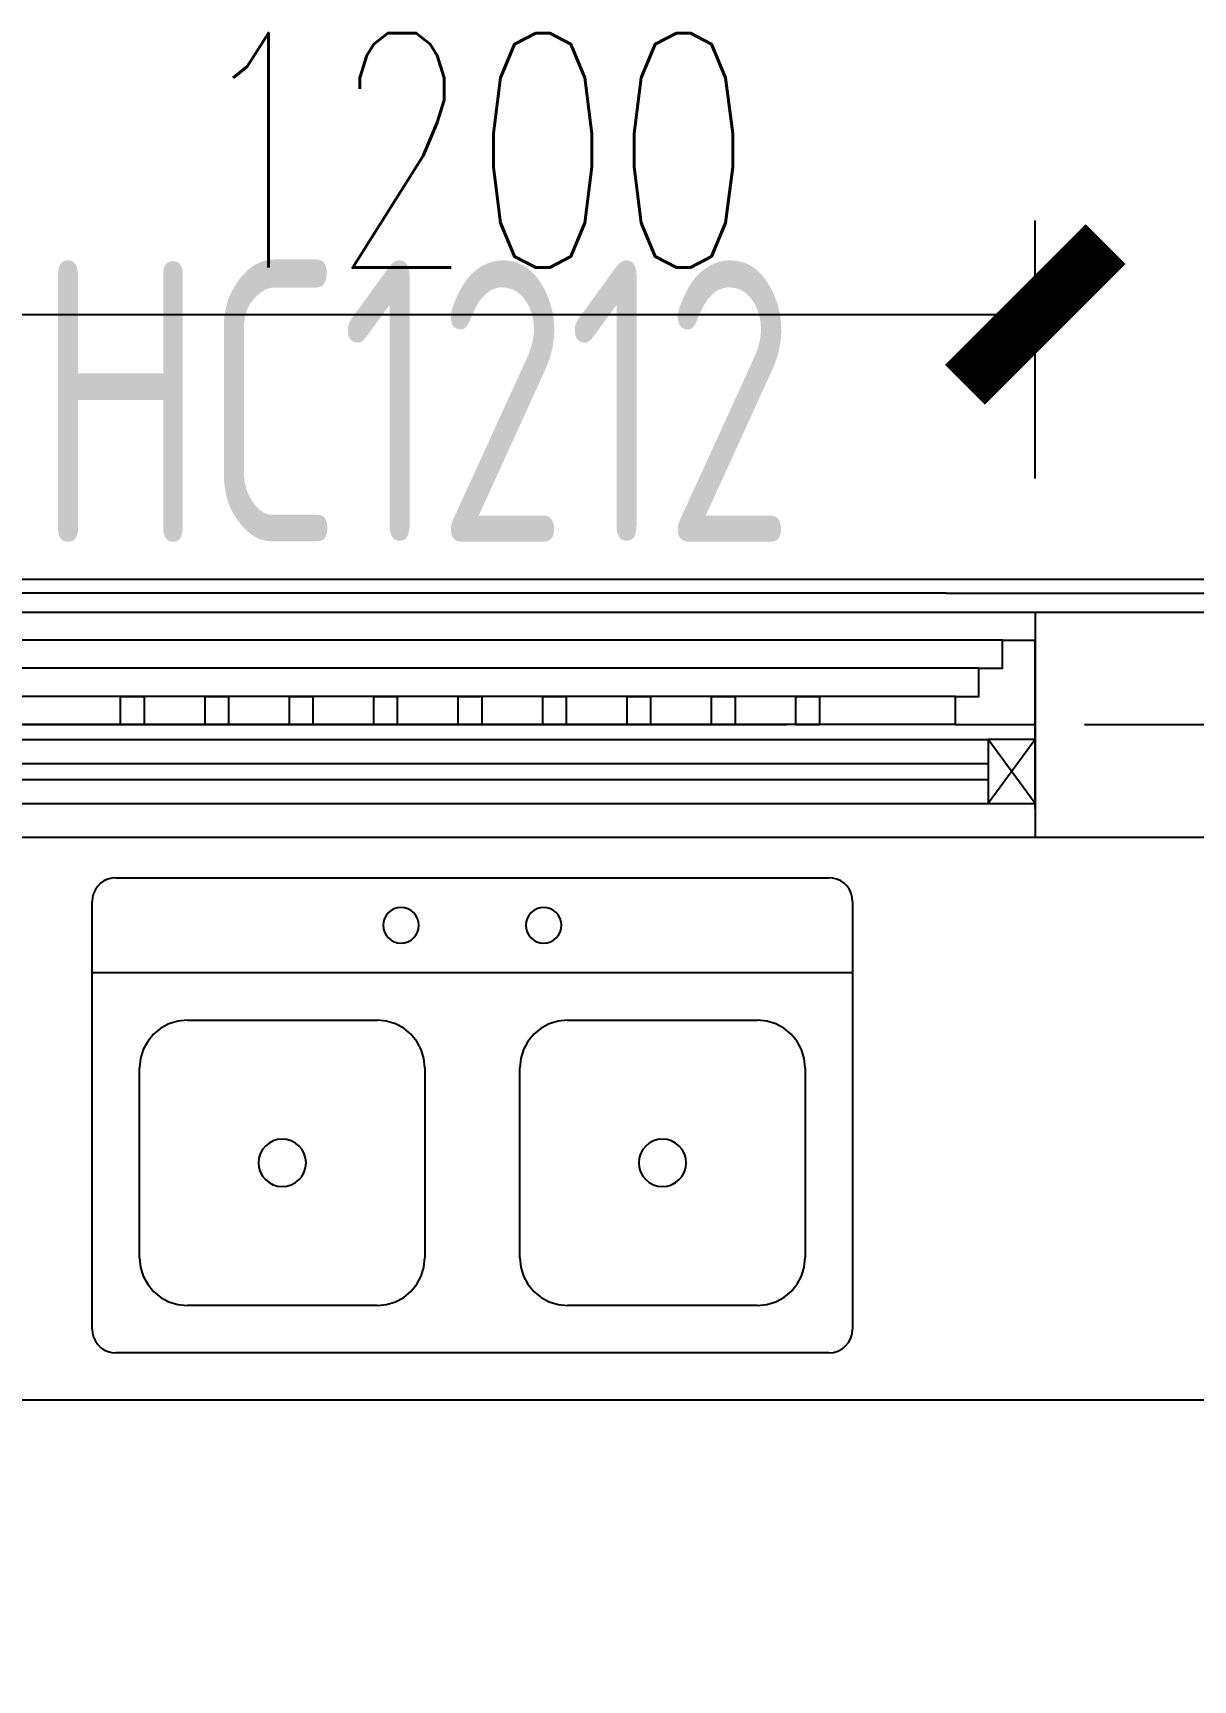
# Model space of a CAD drawing. Extents: x 296441 to 853063, y 459050 to 1117990.
# Drawn here: x 644830 to 646067, y 739094 to 740850 of the extents above; entities that cross this region are included whole.
import ezdxf

# ---------------------------------------------------------------- set-up
doc = ezdxf.new("R2010")
doc.units = 0
doc.header["$LTSCALE"] = 1000
doc.linetypes.add('14-GRID$0$CENTER2', pattern=[28.575, 19.05, -3.175, 3.175, -3.175])
for name, color, linetype in [('14-GRID$0$G-GRID', 9, '14-GRID$0$CENTER2'), ('DIM_ELEV', 3, 'Continuous'), ('DZ-PLAN-MAIN-FL01$0$A-WIND-IDEN', 33, 'Continuous'), ('E1-FL01$0$A-OVLK', 140, 'Continuous'), ('E1-FL01$0$A-WALL-FNSH', 6, 'Continuous'), ('E2-E3-FL01$0$E1-FL01$0$A-FIXT', 162, 'Continuous'), ('E2-E3-FL01$0$E1-FL01$0$A-WALL', 1, 'Continuous'), ('E2-E3-FL01$0$E1-FL01$0$G-XREF', 2, 'Continuous'), ('E2-E3-FL01$0$huachuangN$0$A-ELEV-THIN', 144, 'Continuous'), ('E2-E3-FL01$0$huachuangN$0$A-OVLK', 140, 'Continuous'), ('E2-E3-FL01$0$huachuangN$0$A-SECT-STONE', 42, 'Continuous'), ('E2-E3-FL01$0$huachuangN$0$A-SECT-WIND', 155, 'Continuous'), ('E2-E3-FL01$0$huachuangN$0$A-WALL', 1, 'Continuous'), ('E2-E3-FL01$0$huachuangN$0$A-WIND', 4, 'Continuous'), ('E4-FL01$0$A-OVLK', 140, 'Continuous'), ('E4-FL01$0$A-WALL-FNSH', 6, 'Continuous'), ('WALL', 242, 'Continuous'), ('ZT0_默认图层-----PM、LM、DY、JD', 7, 'Continuous'), ('ZT1_Dim---标注---PM、LM、DY、JD', 252, 'Continuous')]:
    doc.layers.add(name, color=color, linetype=linetype)
doc.styles.get("Standard").update_dxf_attribs({"font": 'gbenor.shx', "bigfont": 'gbcbig.shx'})
doc.styles.add('ZT-DIMSTYLE', font='ROMANS.shx', dxfattribs={"width": 0.7, "bigfont": 'CHINESE.shx'})
doc.dimstyles.new('ZT-DIM100', dxfattribs={"dimscale": 100, "dimtxt": 2.5, "dimasz": 1.5, "dimexe": 1, "dimexo": 1, "dimgap": 0.5, "dimtad": 1, "dimdec": 0, "dimdsep": 46, "dimtxsty": 'ZT-DIMSTYLE', "dimblk": 'ARCHTICK', "dimcen": 2.5, "dimclrd": 175, "dimclre": 175, "dimclrt": 7, "dimazin": 2, "dimtfac": 1, "dimtix": 1, "dimtmove": 2, "dimatfit": 3, "dimfxl": 0, "dimarcsym": 0})

# ---------------------------------------------------------------- blocks, each defined once
blk = doc.blocks.new('tt13')
at = {"layer": 'DZ-PLAN-MAIN-FL01$0$A-WIND-IDEN', "color": 2, "width": 0.8}
blk.add_text('HC1212', height=300, dxfattribs=at).set_placement((864819, 256583.1))
blk = doc.blocks.new('E2-E3-FL01$0$E1-FL01$0$B-PLAN-FL01$0$LU')
for p, q in [((-481.3, 405.3), (-25.3, 405.3)), ((-101.3, -405.3), (-101.3, 405.3)), ((-506.7, -380), (-506.7, 380)), ((0, 380), (0, -380)), ((-405.3, 354.7), (-202.7, 354.7)), ((-456, 101.3), (-456, 304)), ((-152, 304), (-152, 101.3)), ((-202.7, 50.7), (-405.3, 50.7)), ((-405.3, -50.7), (-202.7, -50.7)), ((-456, -304), (-456, -101.3)), ((-152, -101.3), (-152, -304)), ((-202.7, -354.7), (-405.3, -354.7)), ((-25.3, -405.3), (-481.3, -405.3))]:
    blk.add_line(p, q)
for points in [[(-481.3, 405.3), (-485.7, 404.9), (-490, 403.8), (-494, 401.9), (-497.6, 399.4), (-500.7, 396.3), (-503.3, 392.7), (-505.1, 388.7), (-506.3, 384.4), (-506.7, 380)], [(0, 380), (-0.4, 384.4), (-1.5, 388.7), (-3.4, 392.7), (-5.9, 396.3), (-9, 399.4), (-12.7, 401.9), (-16.7, 403.8), (-20.9, 404.9), (-25.3, 405.3)], [(-405.3, 354.7), (-415.2, 353.7), (-424.7, 350.8), (-433.5, 346.1), (-441.2, 339.8), (-447.5, 332.1), (-452.1, 323.4), (-455, 313.9), (-456, 304)], [(-152, 304), (-153, 313.9), (-155.9, 323.4), (-160.5, 332.1), (-166.8, 339.8), (-174.5, 346.1), (-183.3, 350.8), (-192.8, 353.7), (-202.7, 354.7)], [(-456, 101.3), (-455, 91.4), (-452.1, 81.9), (-447.5, 73.2), (-441.2, 65.5), (-433.5, 59.2), (-424.7, 54.5), (-415.2, 51.6), (-405.3, 50.7)], [(-202.7, 50.7), (-192.8, 51.6), (-183.3, 54.5), (-174.5, 59.2), (-166.8, 65.5), (-160.5, 73.2), (-155.9, 81.9), (-153, 91.4), (-152, 101.3)], [(-405.3, -50.7), (-415.2, -51.6), (-424.7, -54.5), (-433.5, -59.2), (-441.2, -65.5), (-447.5, -73.2), (-452.1, -81.9), (-455, -91.4), (-456, -101.3)], [(-152, -101.3), (-153, -91.4), (-155.9, -81.9), (-160.5, -73.2), (-166.8, -65.5), (-174.5, -59.2), (-183.3, -54.5), (-192.8, -51.6), (-202.7, -50.7)], [(-456, -304), (-455, -313.9), (-452.1, -323.4), (-447.5, -332.1), (-441.2, -339.8), (-433.5, -346.1), (-424.7, -350.8), (-415.2, -353.7), (-405.3, -354.7)], [(-202.7, -354.7), (-192.8, -353.7), (-183.3, -350.8), (-174.5, -346.1), (-166.8, -339.8), (-160.5, -332.1), (-155.9, -323.4), (-153, -313.9), (-152, -304)], [(-506.7, -380), (-506.2, -384.9), (-504.7, -389.7), (-502.4, -394.1), (-499.2, -397.9), (-495.4, -401.1), (-491, -403.4), (-486.3, -404.8), (-481.3, -405.3)], [(-25.3, -405.3), (-20.9, -404.9), (-16.7, -403.8), (-12.7, -401.9), (-9, -399.4), (-5.9, -396.3), (-3.4, -392.7), (-1.5, -388.7), (-0.4, -384.4), (0, -380)]]:
    blk.add_lwpolyline(points)
for points in [[(-329.3, 202.7), (-328.8, 197.7), (-327.4, 193), (-325.1, 188.6), (-321.9, 184.8), (-318.1, 181.6), (-313.7, 179.3), (-308.9, 177.8), (-304, 177.3), (-299.1, 177.8), (-294.3, 179.3), (-289.9, 181.6), (-286.1, 184.8), (-282.9, 188.6), (-280.6, 193), (-279.2, 197.7), (-278.7, 202.7), (-279.2, 207.6), (-280.6, 212.4), (-282.9, 216.7), (-286.1, 220.6), (-289.9, 223.7), (-294.3, 226.1), (-299.1, 227.5), (-304, 228), (-308.9, 227.5), (-313.7, 226.1), (-318.1, 223.7), (-321.9, 220.6), (-325.1, 216.7), (-327.4, 212.4), (-328.8, 207.6)], [(-69.7, 76), (-69.3, 72.3), (-68.2, 68.7), (-66.5, 65.4), (-64.1, 62.6), (-61.2, 60.2), (-57.9, 58.4), (-54.4, 57.4), (-50.7, 57), (-47, 57.4), (-43.4, 58.4), (-40.1, 60.2), (-37.2, 62.6), (-34.9, 65.4), (-33.1, 68.7), (-32, 72.3), (-31.7, 76), (-32, 79.7), (-33.1, 83.3), (-34.9, 86.6), (-37.2, 89.4), (-40.1, 91.8), (-43.4, 93.6), (-47, 94.6), (-50.7, 95), (-54.4, 94.6), (-57.9, 93.6), (-61.2, 91.8), (-64.1, 89.4), (-66.5, 86.6), (-68.2, 83.3), (-69.3, 79.7)], [(-69.7, -76), (-69.3, -79.7), (-68.2, -83.3), (-66.5, -86.6), (-64.1, -89.4), (-61.2, -91.8), (-57.9, -93.6), (-54.4, -94.6), (-50.7, -95), (-47, -94.6), (-43.4, -93.6), (-40.1, -91.8), (-37.2, -89.4), (-34.9, -86.6), (-33.1, -83.3), (-32, -79.7), (-31.7, -76), (-32, -72.3), (-33.1, -68.7), (-34.9, -65.4), (-37.2, -62.6), (-40.1, -60.2), (-43.4, -58.4), (-47, -57.4), (-50.7, -57), (-54.4, -57.4), (-57.9, -58.4), (-61.2, -60.2), (-64.1, -62.6), (-66.5, -65.4), (-68.2, -68.7), (-69.3, -72.3)], [(-329.3, -202.7), (-328.8, -207.6), (-327.4, -212.4), (-325.1, -216.7), (-321.9, -220.6), (-318.1, -223.7), (-313.7, -226.1), (-308.9, -227.5), (-304, -228), (-299.1, -227.5), (-294.3, -226.1), (-289.9, -223.7), (-286.1, -220.6), (-282.9, -216.7), (-280.6, -212.4), (-279.2, -207.6), (-278.7, -202.7), (-279.2, -197.7), (-280.6, -193), (-282.9, -188.6), (-286.1, -184.8), (-289.9, -181.6), (-294.3, -179.3), (-299.1, -177.8), (-304, -177.3), (-308.9, -177.8), (-313.7, -179.3), (-318.1, -181.6), (-321.9, -184.8), (-325.1, -188.6), (-327.4, -193), (-328.8, -197.7)]]:
    blk.add_lwpolyline(points, close=True)
blk = doc.blocks.new('E2-E3-FL01$0$huachuangN')
at = {"layer": 'E2-E3-FL01$0$huachuangN$0$A-ELEV-THIN'}
for p, q in [((1090, 210), (-40, 210)), ((1065, 180), (-15, 180))]:
    blk.add_line(p, q, dxfattribs=at)
at = {"layer": 'E2-E3-FL01$0$huachuangN$0$A-OVLK'}
for p, q in [((-75, 240), (1125, 240)), ((-75, 0), (1125, 0))]:
    blk.add_line(p, q, dxfattribs=at)
at = {"layer": 'E2-E3-FL01$0$huachuangN$0$A-SECT-STONE'}
for p, q in [((1125, 30), (1125, 210)), ((10, 120), (-75, 120)), ((150, 120), (175, 120)), ((240, 120), (265, 120)), ((330, 120), (355, 120)), ((420, 120), (445, 120)), ((510, 120), (535, 120)), ((600, 120), (625, 120)), ((690, 120), (715, 120)), ((780, 120), (805, 120)), ((870, 120), (895, 120)), ((1040, 120), (1125, 120))]:
    blk.add_line(p, q, dxfattribs=at)
for points in [[(10, 120), (10, 125), (10, 125.8), (10, 150), (-15, 150), (-15, 180), (-40, 180), (-40, 210), (-75, 210), (-75, 120)], [(1040, 120), (1040, 125), (1040, 125.8), (1040, 150), (1065, 150), (1065, 180), (1090, 180), (1090, 210), (1125, 210), (1125, 120)], [(150, 120), (150, 150), (175, 150), (175, 120)], [(240, 120), (240, 150), (265, 150), (265, 120)], [(330, 120), (330, 150), (355, 150), (355, 120)], [(420, 120), (420, 150), (445, 150), (445, 120)], [(510, 120), (510, 150), (535, 150), (535, 120)], [(600, 120), (600, 150), (625, 150), (625, 120)], [(690, 120), (690, 150), (715, 150), (715, 120)], [(780, 120), (780, 150), (805, 150), (805, 120)], [(870, 120), (870, 150), (895, 150), (895, 120)]]:
    blk.add_lwpolyline(points, dxfattribs=at)
at = {"layer": 'E2-E3-FL01$0$huachuangN$0$A-SECT-WIND'}
for p, q in [((-25, 104), (-75, 36)), ((-25, 36), (-75, 104)), ((-25, 104), (1075, 104)), ((1125, 104), (1075, 36)), ((1125, 36), (1075, 104)), ((-25, 78.5), (1075, 78.5)), ((-25, 61.5), (1075, 61.5)), ((-25, 36), (1075, 36))]:
    blk.add_line(p, q, dxfattribs=at)
for points in [[(-75, 104), (-75, 36), (-25, 36), (-25, 104)], [(1075, 104), (1075, 36), (1125, 36), (1125, 104)]]:
    blk.add_lwpolyline(points, close=True, dxfattribs=at)
at = {"layer": 'E2-E3-FL01$0$huachuangN$0$A-WALL'}
for p, q in [((-175, 240), (-75, 240)), ((-75, 240), (-75, 0)), ((1125, 240), (1125, 0)), ((1125, 240), (1225, 240)), ((-175, 0), (-75, 0)), ((1125, 0), (1225, 0))]:
    blk.add_line(p, q, dxfattribs=at)
at = {"layer": 'E2-E3-FL01$0$huachuangN$0$A-WIND'}
for p, q in [((1040, 150), (5, 150)), ((1040, 120), (10, 120))]:
    blk.add_line(p, q, dxfattribs=at)
blk = doc.blocks.new('9.6N一层')
at = {"layer": 'E1-FL01$0$A-OVLK'}
blk.add_line((700231.5, 218978.4), (695261.5, 218978.4), dxfattribs=at)
at = {"layer": 'E1-FL01$0$A-WALL-FNSH'}
blk.add_line((698476.5, 218963.4), (695261.5, 218963.4), dxfattribs=at)
at = {"layer": 'E2-E3-FL01$0$E1-FL01$0$A-FIXT'}
blk.add_lwpolyline([(700061.5, 216723.4), (700061.5, 218103.4), (697901.5, 218103.4), (697901.5, 216723.4)], dxfattribs=at)
at = {"layer": 'E2-E3-FL01$0$E1-FL01$0$A-WALL'}
blk.add_line((698381.5, 218703.4), (698011.5, 218703.4), dxfattribs=at)
at = {"layer": 'E4-FL01$0$A-OVLK'}
blk.add_line((700211.5, 218978.4), (695261.5, 218978.4), dxfattribs=at)
at = {"layer": 'E4-FL01$0$A-WALL-FNSH'}
blk.add_line((698476.5, 218963.4), (700211.5, 218963.4), dxfattribs=at)
at = {"layer": 'WALL'}
blk.add_line((698356.5, 218943.4), (697981.5, 218943.4), dxfattribs=at)
at = {"layer": 'E2-E3-FL01$0$E1-FL01$0$A-FIXT', "extrusion": (0, 0, -1), "zscale": -1, "rotation": 90.00000080041282}
blk.add_blockref('E2-E3-FL01$0$E1-FL01$0$B-PLAN-FL01$0$LU', (-698981.5, 218660.1), dxfattribs=at)
at = {"layer": 'E2-E3-FL01$0$E1-FL01$0$G-XREF', "extrusion": (0, 0, -1), "zscale": -1}
blk.add_blockref('E2-E3-FL01$0$huachuangN', (-699506.5, 218703.4), dxfattribs=at)
blk = doc.blocks.new('_ArchTick')
at = {"color": 0, "linetype": 'ByBlock', "const_width": 0.4}
blk.add_lwpolyline([(-0.5, -0.5), (0.5, 0.5)], dxfattribs=at)
blk = doc.blocks.new('*D2479')
at = {"layer": 'Defpoints', "color": 0, "ltscale": 1000, "transparency": 16777216}
for p in [(4480, 232.3), (4480, -42.5), (3280, -85)]:
    blk.add_point(p, dxfattribs=at)
at = {"layer": 'ZT1_Dim---标注---PM、LM、DY、JD', "color": 175, "linetype": 'ByBlock', "lineweight": -2, "ltscale": 1000, "transparency": 16777216}
for p, q in [((3280, 15), (3280, 332.3)), ((4480, 57.5), (4480, 332.3)), ((3280, 232.3), (4480, 232.3))]:
    blk.add_line(p, q, dxfattribs=at)
at = {"layer": 'ZT1_Dim---标注---PM、LM、DY、JD', "color": 175, "lineweight": -2, "ltscale": 1000, "transparency": 16777216, "xscale": 150, "yscale": 150, "zscale": 150, "rotation": 180}
blk.add_blockref('_ArchTick', (3280, 232.3), dxfattribs=at)
at = {"layer": 'ZT1_Dim---标注---PM、LM、DY、JD', "color": 175, "lineweight": -2, "ltscale": 1000, "transparency": 16777216, "xscale": 150, "yscale": 150, "zscale": 150}
blk.add_blockref('_ArchTick', (4480, 232.3), dxfattribs=at)
at = {"layer": 'ZT1_Dim---标注---PM、LM、DY、JD', "color": 7, "ltscale": 1000, "transparency": 16777216, "insert": (3880, 407.3), "char_height": 250, "attachment_point": 5, "style": 'ZT-DIMSTYLE'}
blk.add_mtext('1200', dxfattribs=at)
blk = doc.blocks.new('20200306164642')
at = {"layer": 'ZT1_Dim---标注---PM、LM、DY、JD', "ltscale": 1000}
dim = blk.add_linear_dim(base=(4480, 232.3), p1=(3280, -85), p2=(4480, -42.5), dimstyle='ZT-DIM100', override={"dimfxl": 200}, dxfattribs=at)
dim.commit()
dim.dimension.update_dxf_attribs({"geometry": '*D2479', "text_midpoint": (3880, 407.3)})

msp = doc.modelspace()

# ---------------------------------------------------------------- linework, layer by layer
at = {"layer": '14-GRID$0$G-GRID', "color": 8, "ltscale": 0.1}
msp.add_line((595151, 740112.6), (674432.5, 740112.6), dxfattribs=at)

# ---------------------------------------------------------------- block references
msp.add_blockref('tt13', (-219984.3, 483724.4))
at = {"layer": 'DIM_ELEV', "xscale": -1}
msp.add_blockref('9.6N一层', (1344280, 521289.2), dxfattribs=at)

# ---------------------------------------------------------------- next in the draw order: block references
at = {"layer": 'ZT0_默认图层-----PM、LM、DY、JD', "ltscale": 1000}
msp.add_blockref('20200306164642', (641418.5, 740317.6), dxfattribs=at)

doc.saveas('drawing.dxf')
